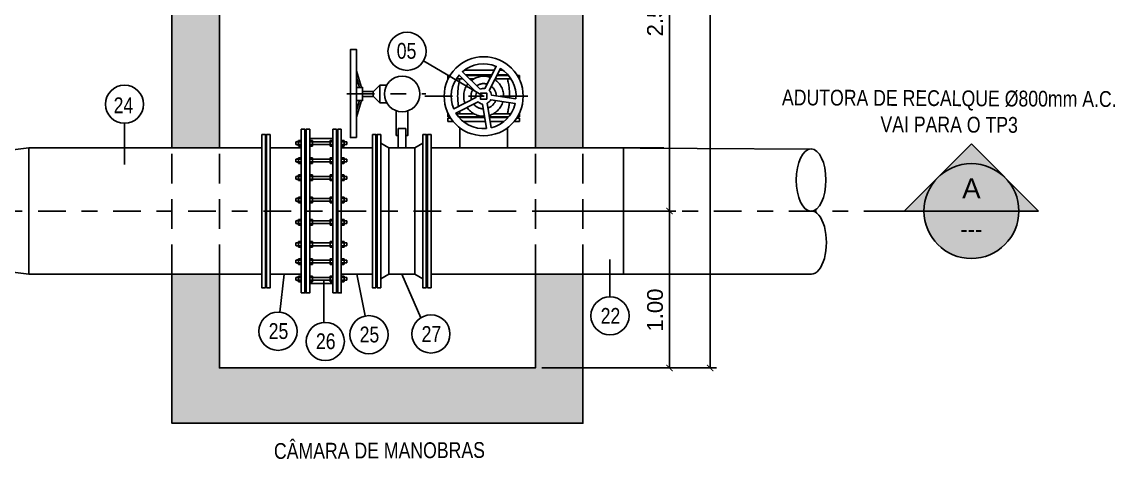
# Model space of a CAD drawing. Header units: feet. Extents: x 0 to 285115, y 0 to 9111421.
# Drawn here: x 285107.42 to 285114.34, y 9111369.51 to 9111372.27 of the extents above; entities that cross this region are included whole.
import ezdxf
from ezdxf.enums import TextEntityAlignment as Align

# ---------------------------------------------------------------- set-up
doc = ezdxf.new("R2010")
doc.units = ezdxf.units.FT
doc.header["$MEASUREMENT"] = 0
doc.linetypes.add('DASHDOT', pattern=[1, 0.5, -0.25, 0, -0.25])
doc.linetypes.add('HIDDEN', pattern=[0.375, 0.25, -0.125])
doc.layers.get('0').update_dxf_attribs({"linetype": 'CONTINUOUS'})
doc.layers.get('DEFPOINTS').update_dxf_attribs({"linetype": 'CONTINUOUS'})
for name, color, linetype in [('01', 1, 'CONTINUOUS'), ('01PROJ', 1, 'HIDDEN'), ('02', 7, 'CONTINUOUS'), ('EIXO', 1, 'DASHDOT'), ('FLANGES', 7, 'CONTINUOUS'), ('H-SA-CONTORNO', 2, 'CONTINUOUS'), ('H-SA-DIM', 1, 'CONTINUOUS'), ('H-SA-ESTRUTURA (CORTE)', 5, 'CONTINUOUS'), ('H-SA-HTC CONCRETO', 253, 'CONTINUOUS'), ('H-SA-SIMB', 1, 'CONTINUOUS'), ('H-SA-TEXTO', 2, 'CONTINUOUS'), ('INDIC', 2, 'CONTINUOUS'), ('Top View-Ferro Fundido - JGS - K7(Esgoto)', 7, 'CONTINUOUS')]:
    doc.layers.add(name, color=color, linetype=linetype)
doc.styles.add('EGC_Arial_2.0mm', font='arial.ttf', dxfattribs={"width": 0.8, "height": 2})
doc.styles.add('EGC_Arial_2.5mm', font='arial.ttf', dxfattribs={"width": 0.8, "height": 2.5})
doc.styles.get("Standard").update_dxf_attribs({"font": 'arial.ttf'})
doc.dimstyles.new('Copy of EGC_2.0mm', dxfattribs={"dimtxt": 0.1, "dimasz": 0.04, "dimexe": 0.04, "dimexo": 0.04, "dimgap": 0.04, "dimtad": 1, "dimzin": 1, "dimdsep": 46, "dimtxsty": 'Standard', "dimblk": 'ARCHTICK', "dimcen": 0, "dimclrd": 1, "dimclre": 1, "dimclrt": 2, "dimazin": 0, "dimtfac": 1, "dimtix": 1, "dimtmove": 1, "dimatfit": 3, "dimldrblk": 'NONE', "dimfxl": 0.002, "dimtolj": 1, "dimtzin": 0, "dimlwd": -1, "dimarcsym": 0})

# ---------------------------------------------------------------- blocks, each defined once
blk = doc.blocks.new('_ArchTick')
at = {"color": 0, "linetype": 'ByBlock', "const_width": 0.15}
blk.add_lwpolyline([(-0.5, -0.5), (0.5, 0.5)], dxfattribs=at)
blk = doc.blocks.new('*D1182')
at = {"layer": 'DEFPOINTS', "color": 0, "transparency": 16777216}
for p in [(285110.6676, 9111371.0781), (285110.6676, 9111370.0857, 478.1983), (285111.5155, 9111370.0857)]:
    blk.add_point(p, dxfattribs=at)
at = {"layer": 'H-SA-DIM', "color": 1, "lineweight": -2, "transparency": 16777216}
for p, q in [((285110.7076, 9111371.0781), (285111.5555, 9111371.0781)), ((285110.7076, 9111370.0857), (285111.5555, 9111370.0857))]:
    blk.add_line(p, q, dxfattribs=at)
at = {"layer": 'H-SA-DIM', "color": 1, "transparency": 16777216}
blk.add_line((285111.5155, 9111371.0781), (285111.5155, 9111370.0857), dxfattribs=at)
at = {"layer": 'H-SA-DIM', "color": 1, "transparency": 16777216, "xscale": 0.04, "yscale": 0.04, "zscale": 0.04}
for p, rotation in [((285111.5155, 9111371.0781), 90), ((285111.5155, 9111370.0857), 270)]:
    blk.add_blockref('_ArchTick', p, dxfattribs=dict(at, rotation=rotation))
at = {"layer": 'H-SA-DIM', "color": 2, "transparency": 16777216, "insert": (285111.4245, 9111370.4519), "char_height": 0.1, "attachment_point": 5, "rotation": 90}
blk.add_mtext('\\A1;1.00', dxfattribs=at)
blk = doc.blocks.new('_None')
blk = doc.blocks.new('*D1216')
at = {"layer": 'DEFPOINTS', "color": 0, "transparency": 16777216}
for p in [(285111.298, 9111373.5589), (285110.6676, 9111371.0781), (285111.5154, 9111371.0781)]:
    blk.add_point(p, dxfattribs=at)
at = {"layer": 'H-SA-DIM', "color": 1, "lineweight": -2, "transparency": 16777216}
for p, q in [((285111.338, 9111373.5589), (285111.5554, 9111373.5589)), ((285110.7076, 9111371.0781), (285111.5554, 9111371.0781))]:
    blk.add_line(p, q, dxfattribs=at)
at = {"layer": 'H-SA-DIM', "color": 1, "transparency": 16777216}
blk.add_line((285111.5154, 9111373.5589), (285111.5154, 9111371.0781), dxfattribs=at)
at = {"layer": 'H-SA-DIM', "color": 1, "transparency": 16777216, "xscale": 0.04, "yscale": 0.04, "zscale": 0.04}
for p, rotation in [((285111.5154, 9111373.5589), 90), ((285111.5154, 9111371.0781), 270)]:
    blk.add_blockref('_ArchTick', p, dxfattribs=dict(at, rotation=rotation))
at = {"layer": 'H-SA-DIM', "color": 2, "transparency": 16777216, "insert": (285111.4244, 9111372.3185), "char_height": 0.1, "attachment_point": 5, "rotation": 90}
blk.add_mtext('\\A1;2.50', dxfattribs=at)
blk = doc.blocks.new('*U1226')
at = {"true_color": 0x737373}
h = blk.add_hatch(color=8, dxfattribs=at)
h.dxf.hatch_style = 1
h.paths.add_polyline_path([(4.24, 4.24), (8.49, 0), (6, 0, 0.198912)])
h.paths.add_polyline_path([(0, 8.49), (4.24, 4.24, 0.414214), (-4.24, 4.24)])
h.paths.add_polyline_path([(-4.24, 4.24, 0.198912), (-6, 0), (-8.49, 0)])
h = blk.add_hatch(color=8, dxfattribs=at)
h.dxf.hatch_style = 1
h.paths.add_polyline_path([(4.24, 4.24), (8.49, 0), (6, 0, 0.198912)])
h.paths.add_polyline_path([(15.49, 0.03), (-15.49, 0.03), (-15.49, 5.65), (15.49, 5.65)], flags=9)
at = {"true_color": 0xffffff}
h = blk.add_hatch(color=7, dxfattribs=at)
h.dxf.hatch_style = 1
edge = h.paths.add_edge_path()
edge.add_arc((0, 0), 6, 0, 360)
for p, q in [((0, 8.49), (-8.49, 0)), ((0, 8.49), (8.49, 0)), ((-6, 0), (6, 0)), ((-6, 0), (-11.88, 0)), ((8.49, 0), (6, 0))]:
    blk.add_line(p, q)
blk.add_circle((0, 0), 6)
for tag, height, style, p in [('IDENTIFIER', 2.5, 'EGC_Arial_2.5mm', (0, 2.87)), ('DRG_REF', 2, 'EGC_Arial_2.0mm', (0, -2.29))]:
    blk.add_attdef(tag, text='', height=height, dxfattribs=dict(style=style)).set_placement(p, align=Align.MIDDLE_CENTER)
blk = doc.blocks.new('*D1228')
at = {"layer": 'DEFPOINTS', "color": 0, "transparency": 16777216}
for p in [(285110.6676, 9111375.139), (285110.6676, 9111370.0857, 478.1983), (285111.7727, 9111370.0857)]:
    blk.add_point(p, dxfattribs=at)
at = {"layer": 'H-SA-DIM', "color": 1, "lineweight": -2, "transparency": 16777216}
for p, q in [((285110.7076, 9111375.139), (285111.8127, 9111375.139)), ((285110.7076, 9111370.0857), (285111.8127, 9111370.0857))]:
    blk.add_line(p, q, dxfattribs=at)
at = {"layer": 'H-SA-DIM', "color": 1, "transparency": 16777216}
blk.add_line((285111.7727, 9111375.139), (285111.7727, 9111370.0857), dxfattribs=at)
at = {"layer": 'H-SA-DIM', "color": 1, "transparency": 16777216, "xscale": 0.04, "yscale": 0.04, "zscale": 0.04}
for p, rotation in [((285111.7727, 9111375.139), 90), ((285111.7727, 9111370.0857), 270)]:
    blk.add_blockref('_ArchTick', p, dxfattribs=dict(at, rotation=rotation))
at = {"layer": 'H-SA-DIM', "color": 2, "transparency": 16777216, "insert": (285111.6817, 9111372.6124), "char_height": 0.1, "attachment_point": 5, "rotation": 90}
blk.add_mtext('\\A1;5.05', dxfattribs=at)

msp = doc.modelspace()

# ---------------------------------------------------------------- hatches: boundary and pattern name
at = {"layer": 'H-SA-HTC CONCRETO'}
h = msp.add_hatch(color=256, dxfattribs=at)
h.dxf.hatch_style = 1
h.paths.add_polyline_path([(285108.6676, 9111373.4155), (285108.5289, 9111373.4155), (285108.3676, 9111373.4155), (285108.3676, 9111371.4781), (285108.6676, 9111371.4781)])
h.paths.add_polyline_path([(285110.9676, 9111373.4155), (285110.6676, 9111373.4155), (285110.6676, 9111371.4781), (285110.9676, 9111371.4781)])
h = msp.add_hatch(color=256, dxfattribs=at)
h.dxf.hatch_style = 1
h.paths.add_polyline_path([(285110.9676, 9111370.6781), (285110.6676, 9111370.6781), (285110.6676, 9111370.0857), (285108.6676, 9111370.0857), (285108.6676, 9111370.6781), (285108.3676, 9111370.6781), (285108.3676, 9111369.7357), (285110.9676, 9111369.7357)])

# ---------------------------------------------------------------- linework, layer by layer
at = {"layer": '01', "color": 1}
for p, q in [((285109.5664, 9111371.8604), (285109.5354, 9111371.9656)), ((285110.2181, 9111371.9691), (285110.407, 9111371.9691)), ((285110.4407, 9111371.9691), (285110.4615, 9111371.9691)), ((285109.5535, 9111371.8604), (285109.5354, 9111371.9217)), ((285109.6834, 9111371.8749), (285109.6412, 9111371.8327)), ((285109.6834, 9111371.7624), (285109.6834, 9111371.8749)), ((285109.6412, 9111371.8046), (285109.6412, 9111371.8327)), ((285109.5535, 9111371.7769), (285109.5354, 9111371.7156)), ((285109.5664, 9111371.7769), (285109.5354, 9111371.6718)), ((285109.6834, 9111371.7624), (285109.6412, 9111371.8046))]:
    msp.add_line(p, q, dxfattribs=at)
at = {"layer": '01', "color": 1, "ltscale": 2.5}
for p, q in [((285109.6834, 9111371.8749), (285109.7266, 9111371.8749)), ((285109.5737, 9111371.8341), (285109.6412, 9111371.8341)), ((285109.5737, 9111371.8032), (285109.6412, 9111371.8032)), ((285109.6834, 9111371.7624), (285109.7266, 9111371.7624))]:
    msp.add_line(p, q, dxfattribs=at)
at = {"layer": '01', "color": 1}
for points in [[(285109.5354, 9111371.7769), (285109.5737, 9111371.7769), (285109.5737, 9111371.8604), (285109.5354, 9111371.8604)], [(285109.7872, 9111371.7124), (285109.7872, 9111371.5562), (285109.7997, 9111371.5562)], [(285109.8609, 9111371.7124), (285109.8609, 9111371.5562), (285109.8484, 9111371.5562)]]:
    msp.add_lwpolyline(points, dxfattribs=at)
at = {"layer": '01PROJ', "color": 1, "ltscale": 25}
for p, q in [((285110.6676, 9111371.4781), (285110.9676, 9111371.4781)), ((285110.6676, 9111370.6781), (285110.9676, 9111370.6781))]:
    msp.add_line(p, q, dxfattribs=at)
at = {"layer": '02', "color": 2, "linetype": 'Continuous'}
for points in [[(285110.3167, 9111371.8484), (285110.2058, 9111371.9592, -0.284894), (285110.4193, 9111371.9931), (285110.3481, 9111371.8534, 0.16324)], [(285110.5441, 9111371.7869), (285110.3893, 9111371.8114, 0.16324), (285110.3748, 9111371.8398), (285110.446, 9111371.9794, -0.284894)], [(285110.357, 9111371.5998), (285110.3324, 9111371.7546, -0.16324), (285110.3041, 9111371.7691), (285110.1644, 9111371.6979, 0.284894)], [(285110.3866, 9111371.6045), (285110.3621, 9111371.7593, 0.16324), (285110.3846, 9111371.7818), (285110.5394, 9111371.7573, -0.284894)]]:
    msp.add_lwpolyline(points, format="xyb", close=True, dxfattribs=at)
at = {"layer": '02', "color": 2, "linetype": 'Continuous', "ltscale": 0.2}
msp.add_lwpolyline([(285110.2955, 9111371.8272), (285110.1846, 9111371.938, 0.284894), (285110.1508, 9111371.7246), (285110.2905, 9111371.7958, -0.16324)], format="xyb", close=True, dxfattribs=at)
msp.add_lwpolyline([(285110.3593, 9111371.7846), (285110.3203, 9111371.7846), (285110.3203, 9111371.8236), (285110.3593, 9111371.8236)], close=True, dxfattribs=at)
msp.add_circle((285110.3398, 9111371.8041), 0.25, dxfattribs=at)
at = {"layer": 'EIXO', "color": 1, "linetype": 'DASHDOT', "ltscale": 0.35}
for p, q in [((285110.1671, 9111371.9146), (285110.2081, 9111371.9146)), ((285110.1876, 9111371.9351), (285110.1821, 9111371.9351)), ((285110.3918, 9111371.9391), (285110.226, 9111371.9391)), ((285110.3897, 9111371.9351), (285110.23, 9111371.9351)), ((285110.2505, 9111371.9146), (285110.2782, 9111371.9146)), ((285110.4129, 9111371.9146), (285110.5125, 9111371.9146)), ((285110.4975, 9111371.9351), (285110.4234, 9111371.9351)), ((285110.4941, 9111371.9391), (285110.4254, 9111371.9391)), ((285109.4744, 9111371.8187), (285109.9741, 9111371.8187)), ((285109.9682, 9111371.8041), (285110.6971, 9111371.8041)), ((285110.2782, 9111371.6936), (285110.1671, 9111371.6936)), ((285110.1821, 9111371.6731), (285110.3454, 9111371.6731)), ((285110.346, 9111371.6691), (285110.1855, 9111371.6691)), ((285110.3757, 9111371.6731), (285110.4975, 9111371.6731)), ((285110.4941, 9111371.6691), (285110.3764, 9111371.6691)), ((285110.5125, 9111371.6936), (285110.4014, 9111371.6936)), ((285110.3499, 9111371.6446), (285110.211, 9111371.6446)), ((285110.4686, 9111371.6446), (285110.3803, 9111371.6446))]:
    msp.add_line(p, q, dxfattribs=at)
at = {"layer": 'EIXO', "color": 1, "linetype": 'DASHDOT'}
for points in [[(285110.1269, 9111371.9351), (285110.1123, 9111371.9351), (285110.1123, 9111371.9146), (285110.1155, 9111371.9146)], [(285110.5527, 9111371.9351), (285110.5673, 9111371.9351), (285110.5673, 9111371.9146), (285110.5641, 9111371.9146)], [(285110.1269, 9111371.6731), (285110.1123, 9111371.6731), (285110.1123, 9111371.6936), (285110.1155, 9111371.6936)], [(285110.5527, 9111371.6731), (285110.5673, 9111371.6731), (285110.5673, 9111371.6936), (285110.5641, 9111371.6936)], [(285110.132, 9111371.6651), (285110.1123, 9111371.6651), (285110.1123, 9111371.6446), (285110.1473, 9111371.6446)], [(285110.5476, 9111371.6651), (285110.5673, 9111371.6651), (285110.5673, 9111371.6446), (285110.5323, 9111371.6446)]]:
    msp.add_lwpolyline(points, dxfattribs=at)
at = {"layer": 'EIXO', "ltscale": 0.35}
msp.add_lwpolyline([(285092.3209, 9111371.0781), (285112.8316, 9111371.0781)], dxfattribs=at)
at = {"layer": 'EIXO', "color": 1, "linetype": 'DASHDOT'}
for centre, radius, start, end in [((285110.6022, 9111371.8041), 0.4269, 165, 188.69044), ((285110.3398, 9111371.8041), 0.1265, 141.80999, 200.19001), ((285110.3398, 9111371.8041), 0.1265, 69.80999, 128.19001), ((285110.3398, 9111371.8041), 0.08, 73.80692, 124.19307), ((285110.3398, 9111371.8041), 0.1265, 357.80999, 56.19001), ((285110.0774, 9111371.8041), 0.4269, 358.54336, 15), ((285110.3398, 9111371.8041), 0.08, 145.80692, 196.19308), ((285110.3398, 9111371.8041), 0.08, 1.80693, 52.19308), ((285110.3398, 9111371.8041), 0.08, 217.80692, 268.19308), ((285110.3398, 9111371.8041), 0.08, 289.80692, 340.19307), ((285110.3398, 9111371.8041), 0.1265, 285.80999, 344.19001), ((285110.0774, 9111371.8041), 0.4269, 345, 354.49773), ((285110.6022, 9111371.8041), 0.4269, 192.88416, 195), ((285110.3398, 9111371.8041), 0.1265, 213.80999, 272.19001)]:
    msp.add_arc(centre, radius, start, end, dxfattribs=at)
at = {"layer": 'FLANGES', "color": 2}
msp.add_lwpolyline([(285109.5354, 9111371.5426), (285109.4965, 9111371.5426), (285109.4965, 9111372.0995), (285109.5354, 9111372.0995)], close=True, dxfattribs=at)
msp.add_circle((285109.8241, 9111371.8187), 0.1125, dxfattribs=at)
at = {"layer": 'H-SA-CONTORNO', "color": 1, "linetype": 'HIDDEN', "ltscale": 0.75}
for p, q in [((285108.3676, 9111370.6781), (285108.3676, 9111371.4781)), ((285108.6676, 9111370.6781), (285108.6676, 9111371.4781)), ((285110.6676, 9111370.6781), (285110.6676, 9111371.4781)), ((285110.9676, 9111370.6781), (285110.9676, 9111371.4781))]:
    msp.add_line(p, q, dxfattribs=at)
at = {"layer": 'H-SA-DIM'}
msp.add_line((285111.2241, 9111370.6781), (285111.224, 9111371.4781), dxfattribs=at)
msp.add_ellipse((285112.4113, 9111371.2742, 483.1735), major_axis=(0, 0.1966), ratio=0.477821, dxfattribs=at)
msp.add_ellipse((285112.4117, 9111370.8793, 483.1735), major_axis=(-0.0005, 0.2005), ratio=0.48253, start_param=3.136732, end_param=6.283185, dxfattribs=at)
at = {"layer": 'H-SA-ESTRUTURA (CORTE)'}
for p, q in [((285108.3676, 9111371.4781), (285108.3676, 9111373.4155)), ((285108.6676, 9111371.4781), (285108.6676, 9111373.4155)), ((285110.6677, 9111371.4781, 4.9734), (285110.6669, 9111373.4155, -91.2887)), ((285110.9676, 9111371.4781, 4.9752), (285110.9676, 9111373.4155, -91.3222))]:
    msp.add_line(p, q, dxfattribs=at)
at = {"layer": 'H-SA-ESTRUTURA (CORTE)', "elevation": 478.1983}
msp.add_lwpolyline([(285108.3676, 9111370.6781), (285108.3676, 9111369.7357), (285110.9676, 9111369.7357), (285110.9676, 9111370.6781), (285110.6676, 9111370.6781), (285110.6676, 9111370.0857), (285108.6676, 9111370.0857), (285108.6676, 9111370.6781)], close=True, dxfattribs=at)
at = {"layer": 'INDIC', "color": 1, "linetype": 'Continuous'}
for p, q in [((285109.9591, 9111372.0273), (285110.3398, 9111371.8041)), ((285108.0674, 9111371.6329), (285108.0674, 9111371.373)), ((285111.1389, 9111370.5361), (285111.1386, 9111370.7721)), ((285109.0509, 9111370.438), (285109.0779, 9111370.6786)), ((285109.3292, 9111370.3738), (285109.3295, 9111370.64)), ((285109.5905, 9111370.4144), (285109.5376, 9111370.6781)), ((285109.9415, 9111370.403), (285109.8216, 9111370.6781))]:
    msp.add_line(p, q, dxfattribs=at)
for centre in [(285109.855, 9111372.0884), (285108.0674, 9111371.7536), (285111.1391, 9111370.4154), (285109.0386, 9111370.3179), (285110.0061, 9111370.301), (285109.3376, 9111370.2533), (285109.6142, 9111370.296)]:
    msp.add_circle(centre, 0.1207, dxfattribs=at)
at = {"layer": 'Top View-Ferro Fundido - JGS - K7(Esgoto)', "color": 1, "linetype": 'ByBlock', "lineweight": -2}
for p, q in [((285109.7997, 9111371.6008), (285109.8241, 9111371.6008)), ((285109.7997, 9111371.4781), (285109.7997, 9111371.6008)), ((285109.8484, 9111371.6008), (285109.8241, 9111371.6008)), ((285109.8484, 9111371.4781), (285109.8484, 9111371.6008)), ((285110.1898, 9111371.4781), (285110.1898, 9111371.6041)), ((285110.4898, 9111371.4781), (285110.4898, 9111371.6041)), ((285109.2391, 9111371.5363), (285109.3861, 9111371.5363)), ((285106.6626, 9111371.3782), (285107.4626, 9111371.4781)), ((285107.4626, 9111371.4781), (285108.3676, 9111371.4781)), ((285107.4626, 9111371.4781), (285107.4626, 9111370.6781)), ((285108.3676, 9111371.4781), (285108.6676, 9111371.4781)), ((285108.6676, 9111371.4781), (285108.9361, 9111371.4781)), ((285108.9891, 9111371.4781), (285109.1861, 9111371.4781)), ((285109.1861, 9111371.5169), (285109.1571, 9111371.5169)), ((285109.1861, 9111371.4969), (285109.1571, 9111371.4969)), ((285109.1699, 9111371.5159), (285109.1843, 9111371.5159)), ((285109.1843, 9111371.4979), (285109.1699, 9111371.4979)), ((285109.2166, 9111371.5169), (285109.2086, 9111371.5169)), ((285109.2166, 9111371.4969), (285109.2086, 9111371.4969)), ((285109.2409, 9111371.5159), (285109.2553, 9111371.5159)), ((285109.2553, 9111371.4979), (285109.2409, 9111371.4979)), ((285109.2571, 9111371.5159), (285109.3681, 9111371.5159)), ((285109.2571, 9111371.4979), (285109.3681, 9111371.4979)), ((285109.3699, 9111371.5159), (285109.3843, 9111371.5159)), ((285109.3843, 9111371.4979), (285109.3699, 9111371.4979)), ((285109.4166, 9111371.5169), (285109.4086, 9111371.5169)), ((285109.4166, 9111371.4969), (285109.4086, 9111371.4969)), ((285109.6361, 9111371.4781), (285109.4391, 9111371.4781)), ((285109.4409, 9111371.5159), (285109.4553, 9111371.5159)), ((285109.4553, 9111371.4979), (285109.4409, 9111371.4979)), ((285109.6891, 9111371.5069), (285109.7391, 9111371.4781)), ((285109.7391, 9111370.6781), (285109.7391, 9111371.4781)), ((285109.7391, 9111371.4781), (285109.9041, 9111371.4781)), ((285109.9541, 9111371.5069), (285109.9041, 9111371.4781)), ((285109.9041, 9111370.6781), (285109.9041, 9111371.4781)), ((285110.0071, 9111371.4781), (285110.6676, 9111371.4781)), ((285110.9676, 9111371.4781), (285111.4806, 9111371.4781)), ((285110.9676, 9111371.4781), (285112.4132, 9111371.4688)), ((285109.1861, 9111371.4076), (285109.1571, 9111371.4076)), ((285109.1699, 9111371.4066), (285109.1843, 9111371.4066)), ((285109.2166, 9111371.4076), (285109.2086, 9111371.4076)), ((285109.2409, 9111371.4066), (285109.2553, 9111371.4066)), ((285109.2571, 9111371.4066), (285109.3681, 9111371.4066)), ((285109.3699, 9111371.4066), (285109.3843, 9111371.4066)), ((285109.4166, 9111371.4076), (285109.4086, 9111371.4076)), ((285109.4409, 9111371.4066), (285109.4553, 9111371.4066)), ((285109.1861, 9111371.3876), (285109.1571, 9111371.3876)), ((285109.1843, 9111371.3886), (285109.1699, 9111371.3886)), ((285109.2166, 9111371.3876), (285109.2086, 9111371.3876)), ((285109.2553, 9111371.3886), (285109.2409, 9111371.3886)), ((285109.2571, 9111371.3886), (285109.3681, 9111371.3886)), ((285109.3843, 9111371.3886), (285109.3699, 9111371.3886)), ((285109.4166, 9111371.3876), (285109.4086, 9111371.3876)), ((285109.4553, 9111371.3886), (285109.4409, 9111371.3886)), ((285109.1861, 9111371.2982), (285109.1571, 9111371.2982)), ((285109.1861, 9111371.2782), (285109.1571, 9111371.2782)), ((285109.1699, 9111371.2972), (285109.1843, 9111371.2972)), ((285109.1843, 9111371.2792), (285109.1699, 9111371.2792)), ((285109.2166, 9111371.2982), (285109.2086, 9111371.2982)), ((285109.2166, 9111371.2782), (285109.2086, 9111371.2782)), ((285109.2409, 9111371.2972), (285109.2553, 9111371.2972)), ((285109.2553, 9111371.2792), (285109.2409, 9111371.2792)), ((285109.2571, 9111371.2972), (285109.3681, 9111371.2972)), ((285109.2571, 9111371.2792), (285109.3681, 9111371.2792)), ((285109.3699, 9111371.2972), (285109.3843, 9111371.2972)), ((285109.3843, 9111371.2792), (285109.3699, 9111371.2792)), ((285109.4166, 9111371.2982), (285109.4086, 9111371.2982)), ((285109.4166, 9111371.2782), (285109.4086, 9111371.2782)), ((285109.4409, 9111371.2972), (285109.4553, 9111371.2972)), ((285109.4553, 9111371.2792), (285109.4409, 9111371.2792)), ((285109.1861, 9111371.1589), (285109.1571, 9111371.1589)), ((285109.1861, 9111371.1389), (285109.1571, 9111371.1389)), ((285109.1699, 9111371.1579), (285109.1843, 9111371.1579)), ((285109.1843, 9111371.1399), (285109.1699, 9111371.1399)), ((285109.2166, 9111371.1589), (285109.2086, 9111371.1589)), ((285109.2166, 9111371.1389), (285109.2086, 9111371.1389)), ((285109.2409, 9111371.1579), (285109.2553, 9111371.1579)), ((285109.2553, 9111371.1399), (285109.2409, 9111371.1399)), ((285109.2571, 9111371.1579), (285109.3681, 9111371.1579)), ((285109.2571, 9111371.1399), (285109.3681, 9111371.1399)), ((285109.3699, 9111371.1579), (285109.3843, 9111371.1579)), ((285109.3843, 9111371.1399), (285109.3699, 9111371.1399)), ((285109.4166, 9111371.1589), (285109.4086, 9111371.1589)), ((285109.4166, 9111371.1389), (285109.4086, 9111371.1389)), ((285109.4409, 9111371.1579), (285109.4553, 9111371.1579)), ((285109.4553, 9111371.1399), (285109.4409, 9111371.1399)), ((285109.1861, 9111371.0173), (285109.1571, 9111371.0173)), ((285109.1861, 9111370.9973), (285109.1571, 9111370.9973)), ((285109.1843, 9111371.0163), (285109.1699, 9111371.0163)), ((285109.1699, 9111370.9983), (285109.1843, 9111370.9983)), ((285109.2166, 9111371.0173), (285109.2086, 9111371.0173)), ((285109.2166, 9111370.9973), (285109.2086, 9111370.9973)), ((285109.2553, 9111371.0163), (285109.2409, 9111371.0163)), ((285109.2409, 9111370.9983), (285109.2553, 9111370.9983)), ((285109.2571, 9111371.0163), (285109.3681, 9111371.0163)), ((285109.2571, 9111370.9983), (285109.3681, 9111370.9983)), ((285109.3843, 9111371.0163), (285109.3699, 9111371.0163)), ((285109.3699, 9111370.9983), (285109.3843, 9111370.9983)), ((285109.4166, 9111371.0173), (285109.4086, 9111371.0173)), ((285109.4166, 9111370.9973), (285109.4086, 9111370.9973)), ((285109.4553, 9111371.0163), (285109.4409, 9111371.0163)), ((285109.4409, 9111370.9983), (285109.4553, 9111370.9983)), ((285109.1861, 9111370.8779), (285109.1571, 9111370.8779)), ((285109.1861, 9111370.8579), (285109.1571, 9111370.8579)), ((285109.1843, 9111370.8769), (285109.1699, 9111370.8769)), ((285109.1699, 9111370.8589), (285109.1843, 9111370.8589)), ((285109.2166, 9111370.8779), (285109.2086, 9111370.8779)), ((285109.2166, 9111370.8579), (285109.2086, 9111370.8579)), ((285109.2553, 9111370.8769), (285109.2409, 9111370.8769)), ((285109.2409, 9111370.8589), (285109.2553, 9111370.8589)), ((285109.2571, 9111370.8769), (285109.3681, 9111370.8769)), ((285109.2571, 9111370.8589), (285109.3681, 9111370.8589)), ((285109.3843, 9111370.8769), (285109.3699, 9111370.8769)), ((285109.3699, 9111370.8589), (285109.3843, 9111370.8589)), ((285109.4166, 9111370.8779), (285109.4086, 9111370.8779)), ((285109.4166, 9111370.8579), (285109.4086, 9111370.8579)), ((285109.4553, 9111370.8769), (285109.4409, 9111370.8769)), ((285109.4409, 9111370.8589), (285109.4553, 9111370.8589)), ((285106.6626, 9111370.7782), (285107.4626, 9111370.6781)), ((285109.1861, 9111370.7686), (285109.1571, 9111370.7686)), ((285109.1843, 9111370.7676), (285109.1699, 9111370.7676)), ((285109.2166, 9111370.7686), (285109.2086, 9111370.7686)), ((285109.2553, 9111370.7676), (285109.2409, 9111370.7676)), ((285109.2571, 9111370.7676), (285109.3681, 9111370.7676)), ((285109.3843, 9111370.7676), (285109.3699, 9111370.7676)), ((285109.4166, 9111370.7686), (285109.4086, 9111370.7686)), ((285109.4553, 9111370.7676), (285109.4409, 9111370.7676)), ((285109.1861, 9111370.7486), (285109.1571, 9111370.7486)), ((285109.1699, 9111370.7496), (285109.1843, 9111370.7496)), ((285109.2166, 9111370.7486), (285109.2086, 9111370.7486)), ((285109.2409, 9111370.7496), (285109.2553, 9111370.7496)), ((285109.2571, 9111370.7496), (285109.3681, 9111370.7496)), ((285109.3699, 9111370.7496), (285109.3843, 9111370.7496)), ((285109.4166, 9111370.7486), (285109.4086, 9111370.7486)), ((285109.4409, 9111370.7496), (285109.4553, 9111370.7496)), ((285107.4626, 9111370.6781), (285108.3676, 9111370.6781)), ((285108.3676, 9111370.6781), (285108.6676, 9111370.6781)), ((285108.6676, 9111370.6781), (285108.9361, 9111370.6781)), ((285108.9891, 9111370.6781), (285109.1861, 9111370.6781)), ((285109.1861, 9111370.6593), (285109.1571, 9111370.6593)), ((285109.1861, 9111370.6393), (285109.1571, 9111370.6393)), ((285109.1843, 9111370.6583), (285109.1699, 9111370.6583)), ((285109.1699, 9111370.6403), (285109.1843, 9111370.6403)), ((285109.2166, 9111370.6593), (285109.2086, 9111370.6593)), ((285109.2166, 9111370.6393), (285109.2086, 9111370.6393)), ((285109.2553, 9111370.6583), (285109.2409, 9111370.6583)), ((285109.2409, 9111370.6403), (285109.2553, 9111370.6403)), ((285109.2571, 9111370.6583), (285109.3681, 9111370.6583)), ((285109.2571, 9111370.6403), (285109.3681, 9111370.6403)), ((285109.3843, 9111370.6583), (285109.3699, 9111370.6583)), ((285109.3699, 9111370.6403), (285109.3843, 9111370.6403)), ((285109.4166, 9111370.6593), (285109.4086, 9111370.6593)), ((285109.4166, 9111370.6393), (285109.4086, 9111370.6393)), ((285109.6361, 9111370.6781), (285109.4391, 9111370.6781)), ((285109.4553, 9111370.6583), (285109.4409, 9111370.6583)), ((285109.4409, 9111370.6403), (285109.4553, 9111370.6403)), ((285109.6891, 9111370.6492), (285109.7391, 9111370.6781)), ((285109.7391, 9111370.6781), (285109.9041, 9111370.6781)), ((285109.9541, 9111370.6492), (285109.9041, 9111370.6781)), ((285110.0071, 9111370.6781), (285110.6676, 9111370.6781)), ((285110.9713, 9111370.6786), (285112.4132, 9111370.6786)), ((285109.2391, 9111370.6198), (285109.3861, 9111370.6198))]:
    msp.add_line(p, q, dxfattribs=at)
for points in [[(285108.9361, 9111371.5631), (285108.9586, 9111371.5631), (285108.9586, 9111370.5931), (285108.9361, 9111370.5931)], [(285108.9891, 9111371.5631), (285108.9666, 9111371.5631), (285108.9666, 9111370.5931), (285108.9891, 9111370.5931)], [(285109.1861, 9111370.5605), (285109.2086, 9111370.5605), (285109.2086, 9111371.5957), (285109.1861, 9111371.5957)], [(285109.2391, 9111371.5957), (285109.2166, 9111371.5957), (285109.2166, 9111370.5605), (285109.2391, 9111370.5605)], [(285109.3861, 9111370.5605), (285109.4086, 9111370.5605), (285109.4086, 9111371.5957), (285109.3861, 9111371.5957)], [(285109.4391, 9111371.5957), (285109.4166, 9111371.5957), (285109.4166, 9111370.5605), (285109.4391, 9111370.5605)], [(285109.6361, 9111371.5631), (285109.6586, 9111371.5631), (285109.6586, 9111370.5931), (285109.6361, 9111370.5931)], [(285109.6891, 9111371.5631), (285109.6666, 9111371.5631), (285109.6666, 9111370.5931), (285109.6891, 9111370.5931)], [(285109.9541, 9111371.5632), (285109.9766, 9111371.5632), (285109.9766, 9111370.5932), (285109.9541, 9111370.5932)], [(285110.0071, 9111371.5632), (285109.9846, 9111371.5632), (285109.9846, 9111370.5932), (285110.0071, 9111370.5932)]]:
    msp.add_lwpolyline(points, close=True, dxfattribs=at)
for points in [[(285108.9586, 9111371.5191), (285108.9626, 9111371.5191), (285108.9626, 9111370.6371), (285108.9586, 9111370.6371)], [(285108.9666, 9111371.5191), (285108.9626, 9111371.5191), (285108.9626, 9111370.6371), (285108.9666, 9111370.6371)], [(285109.1681, 9111371.515), (285109.1699, 9111371.5159), (285109.1681, 9111371.5168)], [(285109.1681, 9111371.497), (285109.1699, 9111371.4979), (285109.1681, 9111371.4988)], [(285109.1861, 9111371.5168), (285109.1843, 9111371.5159), (285109.1861, 9111371.515)], [(285109.1861, 9111371.4988), (285109.1843, 9111371.4979), (285109.1861, 9111371.497)], [(285109.2391, 9111371.515), (285109.2409, 9111371.5159), (285109.2391, 9111371.5168)], [(285109.2391, 9111371.497), (285109.2409, 9111371.4979), (285109.2391, 9111371.4988)], [(285109.2571, 9111371.5168), (285109.2553, 9111371.5159), (285109.2571, 9111371.515)], [(285109.2571, 9111371.4988), (285109.2553, 9111371.4979), (285109.2571, 9111371.497)], [(285109.3681, 9111371.515), (285109.3699, 9111371.5159), (285109.3681, 9111371.5168)], [(285109.3681, 9111371.497), (285109.3699, 9111371.4979), (285109.3681, 9111371.4988)], [(285109.3861, 9111371.5168), (285109.3843, 9111371.5159), (285109.3861, 9111371.515)], [(285109.3861, 9111371.4988), (285109.3843, 9111371.4979), (285109.3861, 9111371.497)], [(285109.4391, 9111371.515), (285109.4409, 9111371.5159), (285109.4391, 9111371.5168)], [(285109.4391, 9111371.497), (285109.4409, 9111371.4979), (285109.4391, 9111371.4988)], [(285109.4571, 9111371.5168), (285109.4553, 9111371.5159), (285109.4571, 9111371.515)], [(285109.4571, 9111371.4988), (285109.4553, 9111371.4979), (285109.4571, 9111371.497)], [(285109.6586, 9111371.5191), (285109.6626, 9111371.5191), (285109.6626, 9111370.6371), (285109.6586, 9111370.6371)], [(285109.6666, 9111371.5191), (285109.6626, 9111371.5191), (285109.6626, 9111370.6371), (285109.6666, 9111370.6371)], [(285109.9766, 9111371.5192), (285109.9806, 9111371.5192), (285109.9806, 9111370.6372), (285109.9766, 9111370.6372)], [(285109.9846, 9111371.5192), (285109.9806, 9111371.5192), (285109.9806, 9111370.6372), (285109.9846, 9111370.6372)], [(285109.1681, 9111371.4057), (285109.1699, 9111371.4066), (285109.1681, 9111371.4075)], [(285109.1681, 9111371.3877), (285109.1699, 9111371.3886), (285109.1681, 9111371.3895)], [(285109.1861, 9111371.4075), (285109.1843, 9111371.4066), (285109.1861, 9111371.4057)], [(285109.1861, 9111371.3895), (285109.1843, 9111371.3886), (285109.1861, 9111371.3877)], [(285109.2391, 9111371.4057), (285109.2409, 9111371.4066), (285109.2391, 9111371.4075)], [(285109.2391, 9111371.3877), (285109.2409, 9111371.3886), (285109.2391, 9111371.3895)], [(285109.2571, 9111371.4075), (285109.2553, 9111371.4066), (285109.2571, 9111371.4057)], [(285109.2571, 9111371.3895), (285109.2553, 9111371.3886), (285109.2571, 9111371.3877)], [(285109.3681, 9111371.4057), (285109.3699, 9111371.4066), (285109.3681, 9111371.4075)], [(285109.3681, 9111371.3877), (285109.3699, 9111371.3886), (285109.3681, 9111371.3895)], [(285109.3861, 9111371.4075), (285109.3843, 9111371.4066), (285109.3861, 9111371.4057)], [(285109.3861, 9111371.3895), (285109.3843, 9111371.3886), (285109.3861, 9111371.3877)], [(285109.4391, 9111371.4057), (285109.4409, 9111371.4066), (285109.4391, 9111371.4075)], [(285109.4391, 9111371.3877), (285109.4409, 9111371.3886), (285109.4391, 9111371.3895)], [(285109.4571, 9111371.4075), (285109.4553, 9111371.4066), (285109.4571, 9111371.4057)], [(285109.4571, 9111371.3895), (285109.4553, 9111371.3886), (285109.4571, 9111371.3877)], [(285109.1681, 9111371.2963), (285109.1699, 9111371.2972), (285109.1681, 9111371.2981)], [(285109.1681, 9111371.2783), (285109.1699, 9111371.2792), (285109.1681, 9111371.2801)], [(285109.1861, 9111371.2981), (285109.1843, 9111371.2972), (285109.1861, 9111371.2963)], [(285109.1861, 9111371.2801), (285109.1843, 9111371.2792), (285109.1861, 9111371.2783)], [(285109.2391, 9111371.2963), (285109.2409, 9111371.2972), (285109.2391, 9111371.2981)], [(285109.2391, 9111371.2783), (285109.2409, 9111371.2792), (285109.2391, 9111371.2801)], [(285109.2571, 9111371.2981), (285109.2553, 9111371.2972), (285109.2571, 9111371.2963)], [(285109.2571, 9111371.2801), (285109.2553, 9111371.2792), (285109.2571, 9111371.2783)], [(285109.3681, 9111371.2963), (285109.3699, 9111371.2972), (285109.3681, 9111371.2981)], [(285109.3681, 9111371.2783), (285109.3699, 9111371.2792), (285109.3681, 9111371.2801)], [(285109.3861, 9111371.2981), (285109.3843, 9111371.2972), (285109.3861, 9111371.2963)], [(285109.3861, 9111371.2801), (285109.3843, 9111371.2792), (285109.3861, 9111371.2783)], [(285109.4391, 9111371.2963), (285109.4409, 9111371.2972), (285109.4391, 9111371.2981)], [(285109.4391, 9111371.2783), (285109.4409, 9111371.2792), (285109.4391, 9111371.2801)], [(285109.4571, 9111371.2981), (285109.4553, 9111371.2972), (285109.4571, 9111371.2963)], [(285109.4571, 9111371.2801), (285109.4553, 9111371.2792), (285109.4571, 9111371.2783)], [(285109.1681, 9111371.157), (285109.1699, 9111371.1579), (285109.1681, 9111371.1588)], [(285109.1681, 9111371.139), (285109.1699, 9111371.1399), (285109.1681, 9111371.1408)], [(285109.1861, 9111371.1588), (285109.1843, 9111371.1579), (285109.1861, 9111371.157)], [(285109.1861, 9111371.1408), (285109.1843, 9111371.1399), (285109.1861, 9111371.139)], [(285109.2391, 9111371.157), (285109.2409, 9111371.1579), (285109.2391, 9111371.1588)], [(285109.2391, 9111371.139), (285109.2409, 9111371.1399), (285109.2391, 9111371.1408)], [(285109.2571, 9111371.1588), (285109.2553, 9111371.1579), (285109.2571, 9111371.157)], [(285109.2571, 9111371.1408), (285109.2553, 9111371.1399), (285109.2571, 9111371.139)], [(285109.3681, 9111371.157), (285109.3699, 9111371.1579), (285109.3681, 9111371.1588)], [(285109.3681, 9111371.139), (285109.3699, 9111371.1399), (285109.3681, 9111371.1408)], [(285109.3861, 9111371.1588), (285109.3843, 9111371.1579), (285109.3861, 9111371.157)], [(285109.3861, 9111371.1408), (285109.3843, 9111371.1399), (285109.3861, 9111371.139)], [(285109.4391, 9111371.157), (285109.4409, 9111371.1579), (285109.4391, 9111371.1588)], [(285109.4391, 9111371.139), (285109.4409, 9111371.1399), (285109.4391, 9111371.1408)], [(285109.4571, 9111371.1588), (285109.4553, 9111371.1579), (285109.4571, 9111371.157)], [(285109.4571, 9111371.1408), (285109.4553, 9111371.1399), (285109.4571, 9111371.139)], [(285109.1681, 9111371.0172), (285109.1699, 9111371.0163), (285109.1681, 9111371.0154)], [(285109.1681, 9111370.9992), (285109.1699, 9111370.9983), (285109.1681, 9111370.9974)], [(285109.1861, 9111371.0154), (285109.1843, 9111371.0163), (285109.1861, 9111371.0172)], [(285109.1861, 9111370.9974), (285109.1843, 9111370.9983), (285109.1861, 9111370.9992)], [(285109.2391, 9111371.0172), (285109.2409, 9111371.0163), (285109.2391, 9111371.0154)], [(285109.2391, 9111370.9992), (285109.2409, 9111370.9983), (285109.2391, 9111370.9974)], [(285109.2571, 9111371.0154), (285109.2553, 9111371.0163), (285109.2571, 9111371.0172)], [(285109.2571, 9111370.9974), (285109.2553, 9111370.9983), (285109.2571, 9111370.9992)], [(285109.3681, 9111371.0172), (285109.3699, 9111371.0163), (285109.3681, 9111371.0154)], [(285109.3681, 9111370.9992), (285109.3699, 9111370.9983), (285109.3681, 9111370.9974)], [(285109.3861, 9111371.0154), (285109.3843, 9111371.0163), (285109.3861, 9111371.0172)], [(285109.3861, 9111370.9974), (285109.3843, 9111370.9983), (285109.3861, 9111370.9992)], [(285109.4391, 9111371.0172), (285109.4409, 9111371.0163), (285109.4391, 9111371.0154)], [(285109.4391, 9111370.9992), (285109.4409, 9111370.9983), (285109.4391, 9111370.9974)], [(285109.4571, 9111371.0154), (285109.4553, 9111371.0163), (285109.4571, 9111371.0172)], [(285109.4571, 9111370.9974), (285109.4553, 9111370.9983), (285109.4571, 9111370.9992)], [(285109.1681, 9111370.8778), (285109.1699, 9111370.8769), (285109.1681, 9111370.876)], [(285109.1681, 9111370.8598), (285109.1699, 9111370.8589), (285109.1681, 9111370.858)], [(285109.1861, 9111370.876), (285109.1843, 9111370.8769), (285109.1861, 9111370.8778)], [(285109.1861, 9111370.858), (285109.1843, 9111370.8589), (285109.1861, 9111370.8598)], [(285109.2391, 9111370.8778), (285109.2409, 9111370.8769), (285109.2391, 9111370.876)], [(285109.2391, 9111370.8598), (285109.2409, 9111370.8589), (285109.2391, 9111370.858)], [(285109.2571, 9111370.876), (285109.2553, 9111370.8769), (285109.2571, 9111370.8778)], [(285109.2571, 9111370.858), (285109.2553, 9111370.8589), (285109.2571, 9111370.8598)], [(285109.3681, 9111370.8778), (285109.3699, 9111370.8769), (285109.3681, 9111370.876)], [(285109.3681, 9111370.8598), (285109.3699, 9111370.8589), (285109.3681, 9111370.858)], [(285109.3861, 9111370.876), (285109.3843, 9111370.8769), (285109.3861, 9111370.8778)], [(285109.3861, 9111370.858), (285109.3843, 9111370.8589), (285109.3861, 9111370.8598)], [(285109.4391, 9111370.8778), (285109.4409, 9111370.8769), (285109.4391, 9111370.876)], [(285109.4391, 9111370.8598), (285109.4409, 9111370.8589), (285109.4391, 9111370.858)], [(285109.4571, 9111370.876), (285109.4553, 9111370.8769), (285109.4571, 9111370.8778)], [(285109.4571, 9111370.858), (285109.4553, 9111370.8589), (285109.4571, 9111370.8598)], [(285109.1681, 9111370.7685), (285109.1699, 9111370.7676), (285109.1681, 9111370.7667)], [(285109.1861, 9111370.7667), (285109.1843, 9111370.7676), (285109.1861, 9111370.7685)], [(285109.2391, 9111370.7685), (285109.2409, 9111370.7676), (285109.2391, 9111370.7667)], [(285109.2571, 9111370.7667), (285109.2553, 9111370.7676), (285109.2571, 9111370.7685)], [(285109.3681, 9111370.7685), (285109.3699, 9111370.7676), (285109.3681, 9111370.7667)], [(285109.3861, 9111370.7667), (285109.3843, 9111370.7676), (285109.3861, 9111370.7685)], [(285109.4391, 9111370.7685), (285109.4409, 9111370.7676), (285109.4391, 9111370.7667)], [(285109.4571, 9111370.7667), (285109.4553, 9111370.7676), (285109.4571, 9111370.7685)], [(285109.1681, 9111370.7505), (285109.1699, 9111370.7496), (285109.1681, 9111370.7487)], [(285109.1861, 9111370.7487), (285109.1843, 9111370.7496), (285109.1861, 9111370.7505)], [(285109.2391, 9111370.7505), (285109.2409, 9111370.7496), (285109.2391, 9111370.7487)], [(285109.2571, 9111370.7487), (285109.2553, 9111370.7496), (285109.2571, 9111370.7505)], [(285109.3681, 9111370.7505), (285109.3699, 9111370.7496), (285109.3681, 9111370.7487)], [(285109.3861, 9111370.7487), (285109.3843, 9111370.7496), (285109.3861, 9111370.7505)], [(285109.4391, 9111370.7505), (285109.4409, 9111370.7496), (285109.4391, 9111370.7487)], [(285109.4571, 9111370.7487), (285109.4553, 9111370.7496), (285109.4571, 9111370.7505)], [(285109.1681, 9111370.6592), (285109.1699, 9111370.6583), (285109.1681, 9111370.6574)], [(285109.1681, 9111370.6412), (285109.1699, 9111370.6403), (285109.1681, 9111370.6394)], [(285109.1861, 9111370.6574), (285109.1843, 9111370.6583), (285109.1861, 9111370.6592)], [(285109.1861, 9111370.6394), (285109.1843, 9111370.6403), (285109.1861, 9111370.6412)], [(285109.2391, 9111370.6592), (285109.2409, 9111370.6583), (285109.2391, 9111370.6574)], [(285109.2391, 9111370.6412), (285109.2409, 9111370.6403), (285109.2391, 9111370.6394)], [(285109.2571, 9111370.6574), (285109.2553, 9111370.6583), (285109.2571, 9111370.6592)], [(285109.2571, 9111370.6394), (285109.2553, 9111370.6403), (285109.2571, 9111370.6412)], [(285109.3681, 9111370.6592), (285109.3699, 9111370.6583), (285109.3681, 9111370.6574)], [(285109.3681, 9111370.6412), (285109.3699, 9111370.6403), (285109.3681, 9111370.6394)], [(285109.3861, 9111370.6574), (285109.3843, 9111370.6583), (285109.3861, 9111370.6592)], [(285109.3861, 9111370.6394), (285109.3843, 9111370.6403), (285109.3861, 9111370.6412)], [(285109.4391, 9111370.6592), (285109.4409, 9111370.6583), (285109.4391, 9111370.6574)], [(285109.4391, 9111370.6412), (285109.4409, 9111370.6403), (285109.4391, 9111370.6394)], [(285109.4571, 9111370.6574), (285109.4553, 9111370.6583), (285109.4571, 9111370.6592)], [(285109.4571, 9111370.6394), (285109.4553, 9111370.6403), (285109.4571, 9111370.6412)]]:
    msp.add_lwpolyline(points, dxfattribs=at)
for points in [[(285109.1681, 9111371.4979), (285109.1532, 9111371.4979, -0.414214), (285109.1514, 9111371.4997), (285109.1514, 9111371.5141, -0.414214), (285109.1532, 9111371.5159), (285109.1681, 9111371.5159)], [(285109.4571, 9111371.5159), (285109.4721, 9111371.5159, -0.414214), (285109.4739, 9111371.5141), (285109.4739, 9111371.4997, -0.414214), (285109.4721, 9111371.4979), (285109.4571, 9111371.4979)], [(285109.1681, 9111371.3886), (285109.1532, 9111371.3886, -0.414214), (285109.1514, 9111371.3904), (285109.1514, 9111371.4048, -0.414214), (285109.1532, 9111371.4066), (285109.1681, 9111371.4066)], [(285109.4571, 9111371.4066), (285109.4721, 9111371.4066, -0.414214), (285109.4739, 9111371.4048), (285109.4739, 9111371.3904, -0.414214), (285109.4721, 9111371.3886), (285109.4571, 9111371.3886)], [(285109.1681, 9111371.2792), (285109.1532, 9111371.2792, -0.414214), (285109.1514, 9111371.281), (285109.1514, 9111371.2954, -0.414214), (285109.1532, 9111371.2972), (285109.1681, 9111371.2972)], [(285109.4571, 9111371.2972), (285109.4721, 9111371.2972, -0.414214), (285109.4739, 9111371.2954), (285109.4739, 9111371.281, -0.414214), (285109.4721, 9111371.2792), (285109.4571, 9111371.2792)], [(285109.1681, 9111371.1399), (285109.1532, 9111371.1399, -0.414214), (285109.1514, 9111371.1417), (285109.1514, 9111371.1561, -0.414214), (285109.1532, 9111371.1579), (285109.1681, 9111371.1579)], [(285109.4571, 9111371.1579), (285109.4721, 9111371.1579, -0.414214), (285109.4739, 9111371.1561), (285109.4739, 9111371.1417, -0.414214), (285109.4721, 9111371.1399), (285109.4571, 9111371.1399)], [(285109.1681, 9111371.0163), (285109.1532, 9111371.0163, 0.414214), (285109.1514, 9111371.0145), (285109.1514, 9111371.0001, 0.414214), (285109.1532, 9111370.9983), (285109.1681, 9111370.9983)], [(285109.4571, 9111370.9983), (285109.4721, 9111370.9983, 0.414214), (285109.4739, 9111371.0001), (285109.4739, 9111371.0145, 0.414214), (285109.4721, 9111371.0163), (285109.4571, 9111371.0163)], [(285109.1681, 9111370.8769), (285109.1532, 9111370.8769, 0.414214), (285109.1514, 9111370.8751), (285109.1514, 9111370.8607, 0.414214), (285109.1532, 9111370.8589), (285109.1681, 9111370.8589)], [(285109.4571, 9111370.8589), (285109.4721, 9111370.8589, 0.414214), (285109.4739, 9111370.8607), (285109.4739, 9111370.8751, 0.414214), (285109.4721, 9111370.8769), (285109.4571, 9111370.8769)], [(285109.1681, 9111370.7676), (285109.1532, 9111370.7676, 0.414214), (285109.1514, 9111370.7658), (285109.1514, 9111370.7514, 0.414214), (285109.1532, 9111370.7496), (285109.1681, 9111370.7496)], [(285109.4571, 9111370.7496), (285109.4721, 9111370.7496, 0.414214), (285109.4739, 9111370.7514), (285109.4739, 9111370.7658, 0.414214), (285109.4721, 9111370.7676), (285109.4571, 9111370.7676)], [(285109.1681, 9111370.6583), (285109.1532, 9111370.6583, 0.414214), (285109.1514, 9111370.6565), (285109.1514, 9111370.6421, 0.414214), (285109.1532, 9111370.6403), (285109.1681, 9111370.6403)], [(285109.4571, 9111370.6403), (285109.4721, 9111370.6403, 0.414214), (285109.4739, 9111370.6421), (285109.4739, 9111370.6565, 0.414214), (285109.4721, 9111370.6583), (285109.4571, 9111370.6583)]]:
    msp.add_lwpolyline(points, format="xyb", dxfattribs=at)
for points in [[(285109.1861, 9111371.4907, -0.414214), (285109.1843, 9111371.4889), (285109.1699, 9111371.4889, -0.414214), (285109.1681, 9111371.4907), (285109.1681, 9111371.5231, -0.414214), (285109.1699, 9111371.5249), (285109.1843, 9111371.5249, -0.414214), (285109.1861, 9111371.5231)], [(285109.2571, 9111371.4907, -0.414214), (285109.2553, 9111371.4889), (285109.2409, 9111371.4889, -0.414214), (285109.2391, 9111371.4907), (285109.2391, 9111371.5231, -0.414214), (285109.2409, 9111371.5249), (285109.2553, 9111371.5249, -0.414214), (285109.2571, 9111371.5231)], [(285109.3861, 9111371.4907, -0.414214), (285109.3843, 9111371.4889), (285109.3699, 9111371.4889, -0.414214), (285109.3681, 9111371.4907), (285109.3681, 9111371.5231, -0.414214), (285109.3699, 9111371.5249), (285109.3843, 9111371.5249, -0.414214), (285109.3861, 9111371.5231)], [(285109.4391, 9111371.5231, -0.414214), (285109.4409, 9111371.5249), (285109.4553, 9111371.5249, -0.414214), (285109.4571, 9111371.5231), (285109.4571, 9111371.4907, -0.414214), (285109.4553, 9111371.4889), (285109.4409, 9111371.4889, -0.414214), (285109.4391, 9111371.4907)], [(285109.1861, 9111371.3814, -0.414214), (285109.1843, 9111371.3796), (285109.1699, 9111371.3796, -0.414214), (285109.1681, 9111371.3814), (285109.1681, 9111371.4138, -0.414214), (285109.1699, 9111371.4156), (285109.1843, 9111371.4156, -0.414214), (285109.1861, 9111371.4138)], [(285109.2571, 9111371.3814, -0.414214), (285109.2553, 9111371.3796), (285109.2409, 9111371.3796, -0.414214), (285109.2391, 9111371.3814), (285109.2391, 9111371.4138, -0.414214), (285109.2409, 9111371.4156), (285109.2553, 9111371.4156, -0.414214), (285109.2571, 9111371.4138)], [(285109.3861, 9111371.3814, -0.414214), (285109.3843, 9111371.3796), (285109.3699, 9111371.3796, -0.414214), (285109.3681, 9111371.3814), (285109.3681, 9111371.4138, -0.414214), (285109.3699, 9111371.4156), (285109.3843, 9111371.4156, -0.414214), (285109.3861, 9111371.4138)], [(285109.4391, 9111371.4138, -0.414214), (285109.4409, 9111371.4156), (285109.4553, 9111371.4156, -0.414214), (285109.4571, 9111371.4138), (285109.4571, 9111371.3814, -0.414214), (285109.4553, 9111371.3796), (285109.4409, 9111371.3796, -0.414214), (285109.4391, 9111371.3814)], [(285109.1861, 9111371.272, -0.414214), (285109.1843, 9111371.2702), (285109.1699, 9111371.2702, -0.414214), (285109.1681, 9111371.272), (285109.1681, 9111371.3044, -0.414214), (285109.1699, 9111371.3062), (285109.1843, 9111371.3062, -0.414214), (285109.1861, 9111371.3044)], [(285109.2571, 9111371.272, -0.414214), (285109.2553, 9111371.2702), (285109.2409, 9111371.2702, -0.414214), (285109.2391, 9111371.272), (285109.2391, 9111371.3044, -0.414214), (285109.2409, 9111371.3062), (285109.2553, 9111371.3062, -0.414214), (285109.2571, 9111371.3044)], [(285109.3861, 9111371.272, -0.414214), (285109.3843, 9111371.2702), (285109.3699, 9111371.2702, -0.414214), (285109.3681, 9111371.272), (285109.3681, 9111371.3044, -0.414214), (285109.3699, 9111371.3062), (285109.3843, 9111371.3062, -0.414214), (285109.3861, 9111371.3044)], [(285109.4391, 9111371.3044, -0.414214), (285109.4409, 9111371.3062), (285109.4553, 9111371.3062, -0.414214), (285109.4571, 9111371.3044), (285109.4571, 9111371.272, -0.414214), (285109.4553, 9111371.2702), (285109.4409, 9111371.2702, -0.414214), (285109.4391, 9111371.272)], [(285109.1861, 9111371.1327, -0.414214), (285109.1843, 9111371.1309), (285109.1699, 9111371.1309, -0.414214), (285109.1681, 9111371.1327), (285109.1681, 9111371.1651, -0.414214), (285109.1699, 9111371.1669), (285109.1843, 9111371.1669, -0.414214), (285109.1861, 9111371.1651)], [(285109.2571, 9111371.1327, -0.414214), (285109.2553, 9111371.1309), (285109.2409, 9111371.1309, -0.414214), (285109.2391, 9111371.1327), (285109.2391, 9111371.1651, -0.414214), (285109.2409, 9111371.1669), (285109.2553, 9111371.1669, -0.414214), (285109.2571, 9111371.1651)], [(285109.3861, 9111371.1327, -0.414214), (285109.3843, 9111371.1309), (285109.3699, 9111371.1309, -0.414214), (285109.3681, 9111371.1327), (285109.3681, 9111371.1651, -0.414214), (285109.3699, 9111371.1669), (285109.3843, 9111371.1669, -0.414214), (285109.3861, 9111371.1651)], [(285109.4391, 9111371.1651, -0.414214), (285109.4409, 9111371.1669), (285109.4553, 9111371.1669, -0.414214), (285109.4571, 9111371.1651), (285109.4571, 9111371.1327, -0.414214), (285109.4553, 9111371.1309), (285109.4409, 9111371.1309, -0.414214), (285109.4391, 9111371.1327)], [(285109.1861, 9111371.0235, 0.414214), (285109.1843, 9111371.0253), (285109.1699, 9111371.0253, 0.414214), (285109.1681, 9111371.0235), (285109.1681, 9111370.9911, 0.414214), (285109.1699, 9111370.9893), (285109.1843, 9111370.9893, 0.414214), (285109.1861, 9111370.9911)], [(285109.2571, 9111371.0235, 0.414214), (285109.2553, 9111371.0253), (285109.2409, 9111371.0253, 0.414214), (285109.2391, 9111371.0235), (285109.2391, 9111370.9911, 0.414214), (285109.2409, 9111370.9893), (285109.2553, 9111370.9893, 0.414214), (285109.2571, 9111370.9911)], [(285109.3861, 9111371.0235, 0.414214), (285109.3843, 9111371.0253), (285109.3699, 9111371.0253, 0.414214), (285109.3681, 9111371.0235), (285109.3681, 9111370.9911, 0.414214), (285109.3699, 9111370.9893), (285109.3843, 9111370.9893, 0.414214), (285109.3861, 9111370.9911)], [(285109.4391, 9111370.9911, 0.414214), (285109.4409, 9111370.9893), (285109.4553, 9111370.9893, 0.414214), (285109.4571, 9111370.9911), (285109.4571, 9111371.0235, 0.414214), (285109.4553, 9111371.0253), (285109.4409, 9111371.0253, 0.414214), (285109.4391, 9111371.0235)], [(285109.1861, 9111370.8841, 0.414214), (285109.1843, 9111370.8859), (285109.1699, 9111370.8859, 0.414214), (285109.1681, 9111370.8841), (285109.1681, 9111370.8517, 0.414214), (285109.1699, 9111370.8499), (285109.1843, 9111370.8499, 0.414214), (285109.1861, 9111370.8517)], [(285109.2571, 9111370.8841, 0.414214), (285109.2553, 9111370.8859), (285109.2409, 9111370.8859, 0.414214), (285109.2391, 9111370.8841), (285109.2391, 9111370.8517, 0.414214), (285109.2409, 9111370.8499), (285109.2553, 9111370.8499, 0.414214), (285109.2571, 9111370.8517)], [(285109.3861, 9111370.8841, 0.414214), (285109.3843, 9111370.8859), (285109.3699, 9111370.8859, 0.414214), (285109.3681, 9111370.8841), (285109.3681, 9111370.8517, 0.414214), (285109.3699, 9111370.8499), (285109.3843, 9111370.8499, 0.414214), (285109.3861, 9111370.8517)], [(285109.4391, 9111370.8517, 0.414214), (285109.4409, 9111370.8499), (285109.4553, 9111370.8499, 0.414214), (285109.4571, 9111370.8517), (285109.4571, 9111370.8841, 0.414214), (285109.4553, 9111370.8859), (285109.4409, 9111370.8859, 0.414214), (285109.4391, 9111370.8841)], [(285109.1861, 9111370.7748, 0.414214), (285109.1843, 9111370.7766), (285109.1699, 9111370.7766, 0.414214), (285109.1681, 9111370.7748), (285109.1681, 9111370.7424, 0.414214), (285109.1699, 9111370.7406), (285109.1843, 9111370.7406, 0.414214), (285109.1861, 9111370.7424)], [(285109.2571, 9111370.7748, 0.414214), (285109.2553, 9111370.7766), (285109.2409, 9111370.7766, 0.414214), (285109.2391, 9111370.7748), (285109.2391, 9111370.7424, 0.414214), (285109.2409, 9111370.7406), (285109.2553, 9111370.7406, 0.414214), (285109.2571, 9111370.7424)], [(285109.3861, 9111370.7748, 0.414214), (285109.3843, 9111370.7766), (285109.3699, 9111370.7766, 0.414214), (285109.3681, 9111370.7748), (285109.3681, 9111370.7424, 0.414214), (285109.3699, 9111370.7406), (285109.3843, 9111370.7406, 0.414214), (285109.3861, 9111370.7424)], [(285109.4391, 9111370.7424, 0.414214), (285109.4409, 9111370.7406), (285109.4553, 9111370.7406, 0.414214), (285109.4571, 9111370.7424), (285109.4571, 9111370.7748, 0.414214), (285109.4553, 9111370.7766), (285109.4409, 9111370.7766, 0.414214), (285109.4391, 9111370.7748)], [(285109.1861, 9111370.6655, 0.414214), (285109.1843, 9111370.6673), (285109.1699, 9111370.6673, 0.414214), (285109.1681, 9111370.6655), (285109.1681, 9111370.6331, 0.414214), (285109.1699, 9111370.6313), (285109.1843, 9111370.6313, 0.414214), (285109.1861, 9111370.6331)], [(285109.2571, 9111370.6655, 0.414214), (285109.2553, 9111370.6673), (285109.2409, 9111370.6673, 0.414214), (285109.2391, 9111370.6655), (285109.2391, 9111370.6331, 0.414214), (285109.2409, 9111370.6313), (285109.2553, 9111370.6313, 0.414214), (285109.2571, 9111370.6331)], [(285109.3861, 9111370.6655, 0.414214), (285109.3843, 9111370.6673), (285109.3699, 9111370.6673, 0.414214), (285109.3681, 9111370.6655), (285109.3681, 9111370.6331, 0.414214), (285109.3699, 9111370.6313), (285109.3843, 9111370.6313, 0.414214), (285109.3861, 9111370.6331)], [(285109.4391, 9111370.6331, 0.414214), (285109.4409, 9111370.6313), (285109.4553, 9111370.6313, 0.414214), (285109.4571, 9111370.6331), (285109.4571, 9111370.6655, 0.414214), (285109.4553, 9111370.6673), (285109.4409, 9111370.6673, 0.414214), (285109.4391, 9111370.6655)]]:
    msp.add_lwpolyline(points, format="xyb", close=True, dxfattribs=at)

# ---------------------------------------------------------------- block references
at = {"layer": 'H-SA-SIMB', "xscale": 0.05, "yscale": 0.05, "zscale": 0.05}
msp.add_blockref('*U1226', (285113.4256, 9111371.078, -478.1983), dxfattribs=at).add_auto_attribs({'DRG_REF': '---', 'IDENTIFIER': 'A'})

# ---------------------------------------------------------------- texts
at = {"layer": 'H-SA-TEXTO', "color": 2, "char_height": 0.1, "style": 'EGC_Arial_2.0mm', "bg_fill": 3, "box_fill_scale": 1, "bg_fill_color": 256, "bg_fill_transparency": 0}
for s, insert, width, attachment_point, rotation in [('ADUTORA DE RECALQUE %%C800mm A.C.^JVAI PARA O TP3', (285113.2846, 9111371.5735), 2.110604, 8, 359.7131), ('CÂMARA DE MANOBRAS', (285109.6801, 9111369.6139), 1.448787, 2, 0.2869)]:
    msp.add_mtext(s, dxfattribs=dict(at, insert=insert, width=width, attachment_point=attachment_point, rotation=rotation))
at = {"layer": 'INDIC', "color": 2, "style": 'EGC_Arial_2.0mm', "width": 0.8}
for s, p in [('05', (285109.8519, 9111372.0911)), ('24', (285108.0607, 9111371.7469)), ('22', (285111.142, 9111370.415)), ('25', (285109.0416, 9111370.3192)), ('27', (285110.0091, 9111370.3006)), ('26', (285109.3406, 9111370.2546)), ('25', (285109.6171, 9111370.2973))]:
    msp.add_text(s, height=0.1, dxfattribs=at).set_placement(p, align=Align.MIDDLE_CENTER)

# ---------------------------------------------------------------- dimensions: what is measured, and where the dimension line sits
at = {"layer": 'H-SA-DIM'}
dim = msp.add_linear_dim(base=(285111.7727, 9111370.0857), p1=(285110.6676, 9111375.139), p2=(285110.6676, 9111370.0857, 478.1983), angle=90, dimstyle='Copy of EGC_2.0mm', dxfattribs=at)
dim.commit()
dim.dimension.update_dxf_attribs({"geometry": '*D1228', "text_midpoint": (285111.6817, 9111372.6124)})
dim = msp.add_linear_dim(base=(285111.5154, 9111371.0781), p1=(285111.298, 9111373.5589), p2=(285110.6676, 9111371.0781), angle=90, text='2.50', dimstyle='Copy of EGC_2.0mm', dxfattribs=at)
dim.commit()
dim.dimension.update_dxf_attribs({"geometry": '*D1216', "text_midpoint": (285111.4244, 9111372.3185)})
dim = msp.add_linear_dim(base=(285111.5155, 9111370.0857), p1=(285110.6676, 9111371.0781), p2=(285110.6676, 9111370.0857, 478.1983), angle=90, text='1.00', dimstyle='Copy of EGC_2.0mm', dxfattribs=at)
dim.commit()
dim.dimension.update_dxf_attribs({"geometry": '*D1182', "text_midpoint": (285111.5155, 9111370.4519), "dimtype": 160})

doc.saveas('drawing.dxf')
